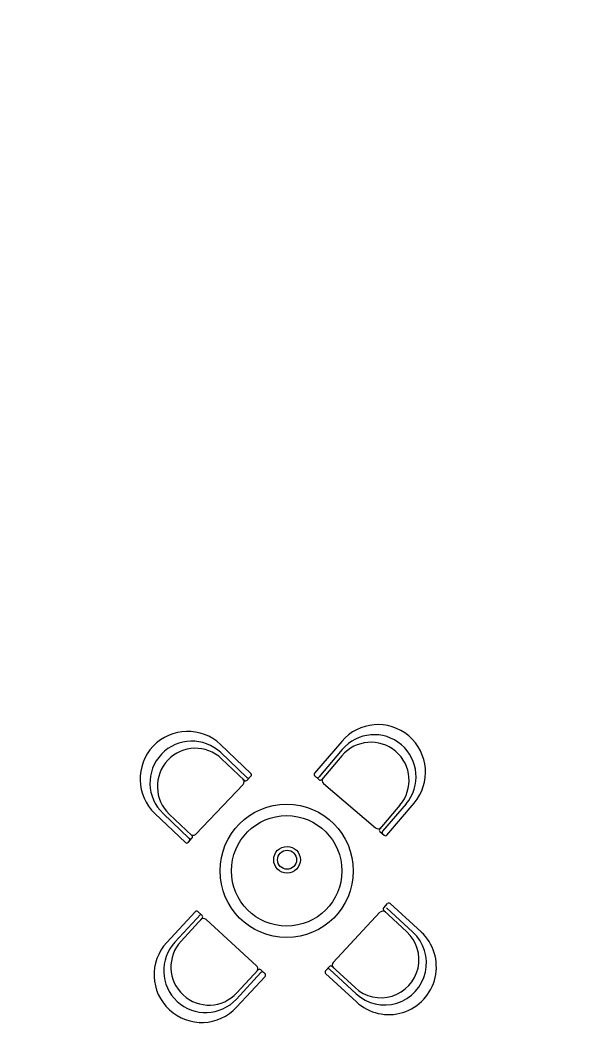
# Model space of a CAD drawing. Header units: millimetres. Extents: x 2680932 to 6187768, y 127588 to 383208.
# Drawn here: x 3090570 to 3093523, y 147762 to 153128 of the extents above; entities that cross this region are included whole.
import ezdxf

# ---------------------------------------------------------------- set-up
doc = ezdxf.new("R2010")
doc.units = ezdxf.units.MM
doc.header["$LTSCALE"] = 20
for name, color, linetype in [('家具内线', 36, 'Continuous'), ('家具外线', 255, 'Continuous'), ('装饰一', 201, 'Continuous'), ('阳台栏杆', 149, 'Continuous')]:
    doc.layers.add(name, color=color, linetype=linetype)

# ---------------------------------------------------------------- blocks, each defined once
blk = doc.blocks.new('MK-JJ-0302')
at = {"layer": '家具内线'}
for p, q in [((-90464.9, 110124.9, -342.9), (-90571.3, 110000, -342.9)), ((-91097, 110108.7, -342.9), (-90977.9, 109995.9, -342.9)), ((-90160.3, 109865.6, -342.9), (-90266.6, 109740.7, -342.9)), ((-91372.1, 109818.4, -342.9), (-91253.1, 109705.6, -342.9)), ((-90124.7, 109200.8, -342.9), (-90245.2, 109312.1, -342.9)), ((-91310.4, 109151.4, -342.9), (-91199, 109271.9, -342.9)), ((-91016.7, 108879.9, -342.9), (-90905.3, 109000.3, -342.9)), ((-90396.3, 108907.1, -342.9), (-90516.7, 109018.4, -342.9))]:
    blk.add_line(p, q, dxfattribs=at)
for centre, radius in [((-90755.5, 109520.2, -342.9), 290), ((-90753.5, 109578.6, -342.9), 70), ((-90753.5, 109578.6, -342.9), 50)]:
    blk.add_circle(centre, radius, dxfattribs=at)
for centre, start, end in [((-91234.5, 109963.6, -342.9), 46.5335, 226.5335), ((-90312.6, 109995.3, -342.9), 319.6008, 139.6008), ((-90260.5, 109053.9, -342.9), 227.246, 47.246), ((-91163.5, 109015.7, -342.9), 137.246, 317.246)]:
    blk.add_arc(centre, 200, start, end, dxfattribs=at)
at = {"layer": '家具外线'}
for p, q in [((-90943.5, 110032.2, -342.9), (-91103.4, 110183.7, -342.9)), ((-90466.6, 110200.1, -342.9), (-90609.3, 110032.4, -342.9)), ((-91102, 110141.1, -342.9), (-90964.1, 110010.4, -342.9)), ((-90463.3, 110157.6, -342.9), (-90586.5, 110012.9, -342.9)), ((-90963.8, 109996.2, -342.9), (-90943.1, 110018, -342.9)), ((-90608.2, 110018.3, -342.9), (-90585.3, 109998.8, -342.9)), ((-91232.1, 109713.2, -342.9), (-90984.4, 109974.5, -342.9)), ((-90562.5, 109979.4, -342.9), (-90288.3, 109746.1, -342.9)), ((-90128.3, 109872.4, -342.9), (-90251.4, 109727.8, -342.9)), ((-90228.6, 109708.3, -342.9), (-90085.8, 109876.1, -342.9)), ((-91447.3, 109820.8, -342.9), (-91287.5, 109669.3, -342.9)), ((-91404.7, 109821.7, -342.9), (-91266.8, 109691, -342.9)), ((-91273.3, 109669.6, -342.9), (-91252.7, 109691.4, -342.9)), ((-90265.5, 109726.6, -342.9), (-90242.7, 109707.2, -342.9)), ((-91385.3, 109144.1, -342.9), (-91235.7, 109305.8, -342.9)), ((-91221.6, 109306.4, -342.9), (-91199.6, 109286, -342.9)), ((-90245.7, 109326.3, -342.9), (-90225.4, 109348.3, -342.9)), ((-90092.1, 109197.8, -342.9), (-90231.6, 109326.8, -342.9)), ((-90211.2, 109348.8, -342.9), (-90049.5, 109199.3, -342.9)), ((-91342.7, 109145.9, -342.9), (-91206.9, 109292.8, -342.9)), ((-91177.5, 109265.7, -342.9), (-90913.2, 109021.3, -342.9)), ((-90510.5, 109039.9, -342.9), (-90266.1, 109304.2, -342.9)), ((-91019.6, 108847.3, -342.9), (-90890.6, 108986.8, -342.9)), ((-90891.2, 109000.9, -342.9), (-90869.1, 108980.5, -342.9)), ((-90551.2, 108995.8, -342.9), (-90530.8, 109017.9, -342.9)), ((-90390.8, 108874.8, -342.9), (-90530.3, 109003.7, -342.9)), ((-90868.6, 108966.4, -342.9), (-91018.1, 108804.7, -342.9)), ((-90388.9, 108832.2, -342.9), (-90550.7, 108981.7, -342.9))]:
    blk.add_line(p, q, dxfattribs=at)
blk.add_circle((-90755.5, 109520.2, -342.9), 350, dxfattribs=at)
for centre, radius, start, end in [((-90276.2, 110038.1, -342.9), 250, 319.6008, 139.6008), ((-91275.4, 110002.3, -342.9), 250, 46.5335, 226.5335), ((-90295.8, 110015, -342.9), 220, 319.6008, 139.6008), ((-91253.4, 109981.4, -342.9), 220, 46.5335, 226.5335), ((-90998.9, 109988.2, -342.9), 20, 316.5335, 46.5335), ((-90957.3, 110017.6, -342.9), 10, 226.5335, 316.5335), ((-90950.4, 110024.9, -342.9), 10, 316.5335, 46.5335), ((-90601.7, 110025.9, -342.9), 10, 139.6008, 229.6008), ((-90594.1, 110019.4, -342.9), 10, 229.6008, 319.6008), ((-90549.5, 109994.6, -342.9), 20, 139.6008, 229.6008), ((-90971, 110003.1, -342.9), 10, 226.5335, 316.5335), ((-90578.9, 110006.4, -342.9), 10, 229.6008, 319.6008), ((-90275.4, 109761.3, -342.9), 20, 229.6008, 319.6008), ((-90259, 109734.2, -342.9), 10, 139.6008, 229.6008), ((-91273.7, 109683.8, -342.9), 10, 316.5335, 46.5335), ((-91246.6, 109726.9, -342.9), 20, 226.5335, 316.5335), ((-91260, 109698.3, -342.9), 10, 316.5335, 46.5335), ((-90243.8, 109721.3, -342.9), 10, 139.6008, 229.6008), ((-90236.2, 109714.8, -342.9), 10, 229.6008, 319.6008), ((-91280.6, 109676.5, -342.9), 10, 226.5335, 316.5335), ((-91228.4, 109299, -342.9), 10, 47.246, 137.246), ((-90250.2, 109289.3, -342.9), 20, 46.6775, 136.6775), ((-90238.4, 109319.5, -342.9), 10, 137.246, 227.246), ((-90218, 109341.5, -342.9), 10, 47.246, 137.246), ((-91191.8, 109250, -342.9), 20, 47.6103, 137.6103), ((-91206.4, 109278.7, -342.9), 10, 317.246, 47.246), ((-90241.4, 109036.3, -342.9), 220, 227.246, 47.246), ((-90219.2, 109015.7, -342.9), 250, 227.246, 47.246), ((-91201.7, 108974.4, -342.9), 250, 137.246, 317.246), ((-91181.1, 108996.6, -342.9), 220, 137.246, 317.246), ((-90495.8, 109026.3, -342.9), 20, 137.246, 227.246), ((-90926.8, 109006.6, -342.9), 20, 317.246, 47.246), ((-90898, 108993.6, -342.9), 10, 47.246, 137.246), ((-90883.3, 108980, -342.9), 10, 47.246, 137.246), ((-90543.9, 108989, -342.9), 10, 137.246, 227.246), ((-90537.1, 108996.4, -342.9), 10, 47.246, 137.246), ((-90523.5, 109011.1, -342.9), 10, 47.246, 137.246), ((-90875.9, 108973.2, -342.9), 10, 317.246, 47.246)]:
    blk.add_arc(centre, radius, start, end, dxfattribs=at)

msp = doc.modelspace()

# ---------------------------------------------------------------- linework, layer by layer
at = {"layer": '装饰一'}
for points in [[(3118431, 178935.7), (3117843.2, 206444, 0.419225), (3115663, 208497.6), (3089588.7, 207494.7, 0.18894), (3088585.7, 207056.5), (3064713.2, 183184, 0.195167), (3064274, 182145), (3063786.7, 148357.2, 0.410933), (3065540.4, 146531.9), (3093206.1, 145822.5, 0.455994), (3095651.8, 148496.8), (3095284, 151684.5, -0.433347), (3116442.2, 176793.8, 0.405051)], [(3118231.1, 178931.4), (3117643.3, 206439.7, 0.419225), (3115670.7, 208297.7), (3089596.4, 207294.9, 0.18894), (3088727.1, 206915.1), (3064854.6, 183042.6, 0.195167), (3064474, 182142.1), (3063986.7, 148354.4, 0.410933), (3065545.5, 146731.8), (3093211.2, 146022.4, 0.455994), (3095453.1, 148473.9), (3095085.3, 151661.3, -0.433344), (3116431.7, 176993.5, 0.405051)]]:
    msp.add_lwpolyline(points, format="xyb", close=True, dxfattribs=at)
at = {"layer": '阳台栏杆'}
for points in [[(3111704.2, 176383.4, -0.052457), (3116424.3, 177133.3, 0.405051), (3118091.1, 178928.5), (3117503.3, 206436.7, 0.419225), (3115676.1, 208157.8), (3089601.8, 207155, 0.18894), (3088826.1, 206816.1), (3064953.6, 182943.6, 0.195167), (3064614, 182140), (3064126.7, 148352.3, 0.410933), (3065549.1, 146871.8), (3093214.8, 146162.4, 0.455994), (3095314, 148457.8), (3094946.3, 151645.1, -0.027241), (3094789.4, 154127, -0.027241)], [(3111704.2, 176445.5, -0.052281), (3116421.1, 177193.2, 0.405051), (3118031.1, 178927.2), (3117443.3, 206435.4, 0.419225), (3115678.4, 208097.9), (3089604.1, 207095, 0.18894), (3088868.6, 206773.6), (3064996.1, 182901.1, 0.195167), (3064674, 182139.2), (3064186.7, 148351.5, 0.410933), (3065550.6, 146931.7), (3093216.3, 146222.4, 0.455994), (3095254.4, 148451), (3094886.7, 151638.1, -0.027246), (3094729.4, 154127, -0.027246)]]:
    msp.add_lwpolyline(points, format="xyb", dxfattribs=at)

# ---------------------------------------------------------------- block references
at = {"layer": '家具外线'}
msp.add_blockref('MK-JJ-0302', (3182724.2, 39142.8, 342.9), dxfattribs=at)

doc.saveas('drawing.dxf')
